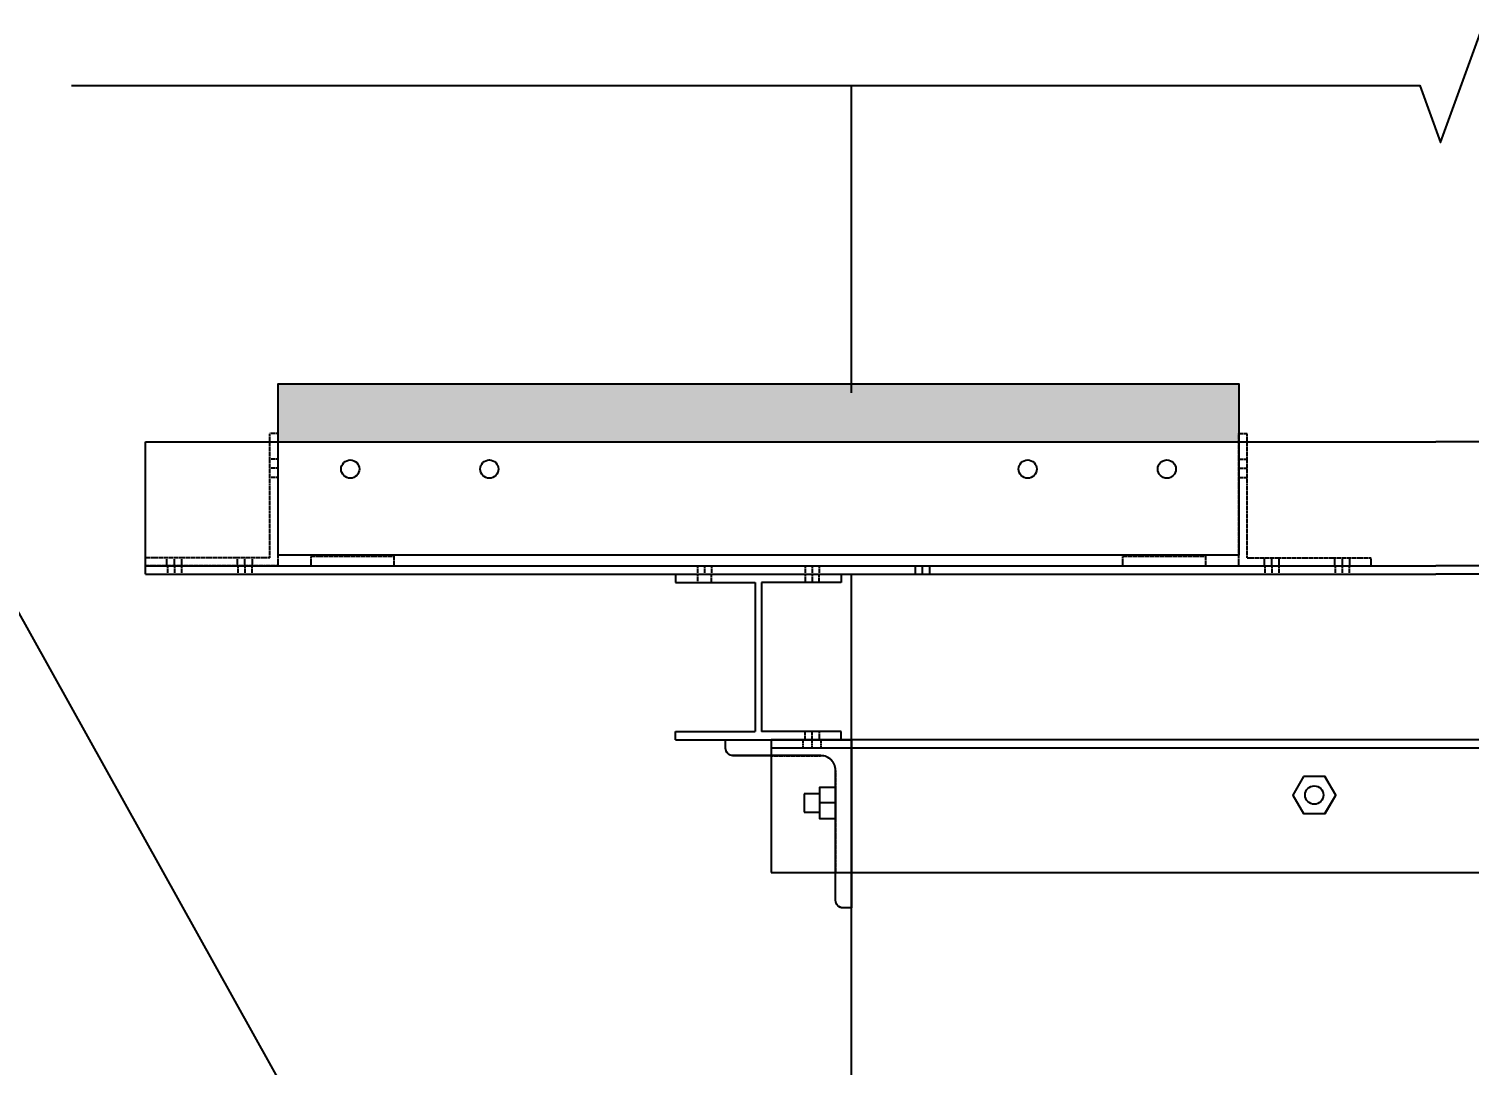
# Model space of a CAD drawing. Header units: millimetres. Extents: x -79526 to 153901, y -45620 to 21119.
# Drawn here: x 69932 to 71671, y -43073 to -41821 of the extents above; entities that cross this region are included whole.
import ezdxf
from ezdxf import colors
from ezdxf.entities.mleader import LeaderData, LeaderLine
from ezdxf.math import Vec2, Vec3

# ---------------------------------------------------------------- set-up
doc = ezdxf.new("R2010")
doc.units = ezdxf.units.MM
doc.header["$MEASUREMENT"] = 0
doc.linetypes.add('ACAD_ISO02W100', pattern=[15, 12, -3])
for name, color, linetype in [('notation', 6, 'Continuous'), ('Note', 7, 'Continuous'), ('Plot', 254, 'Continuous'), ('SolidLine', 7, 'Continuous')]:
    doc.layers.add(name, color=color, linetype=linetype)
doc.styles.get("Standard").update_dxf_attribs({"font": 'arial.ttf'})

# ---------------------------------------------------------------- blocks, each defined once
blk = doc.blocks.new('*U163')
at = {"true_color": 0xadddf7}
h = blk.add_hatch(color=141, dxfattribs=at)
h.dxf.hatch_style = 1
h.paths.add_polyline_path([(-1403.4, 739.8), (-1403.4, 669.8), (-243.4, 669.8), (-243.4, 739.8)])
at = {"linetype": 'ACAD_ISO02W100', "ltscale": 0.2}
for p, q in [((-808, 290.7), (-748.3, 290.7)), ((-730.3, 272.7), (-730.3, 149.8))]:
    blk.add_line(p, q, dxfattribs=at)
at = {"layer": 'Note', "ltscale": 0.2}
blk.add_lwpolyline([(-165.3, 265.6), (-178.3, 243.2), (-165.3, 220.8), (-139.5, 220.8), (-126.5, 243.2), (-139.5, 265.6)], close=True, dxfattribs=at)
at = {"layer": 'Plot', "lineweight": -2, "ltscale": 0.2}
for p, q in [((-711.2, 739.8), (-711.2, 1099.8)), ((-711.2, -1099.8), (-711.2, 509.8))]:
    blk.add_line(p, q, dxfattribs=at)
at = {"layer": 'Plot', "linetype": 'ACAD_ISO02W100', "ltscale": 0.2}
for p, q in [((-1413.4, 529.8), (-1413.4, 679.8)), ((-1403.4, 679.8), (-1413.4, 679.8)), ((-1403.4, 519.8), (-1403.4, 679.8)), ((-243.6, 519.8), (-243.6, 679.8)), ((-243.6, 679.8), (-233.6, 679.8)), ((-233.6, 529.8), (-233.6, 679.8)), ((-1403.4, 648.8), (-1413.4, 648.8)), ((-243.6, 648.8), (-233.6, 648.8)), ((-1403.4, 637.8), (-1413.4, 637.8)), ((-1403.4, 626.8), (-1413.4, 626.8)), ((-243.6, 637.8), (-233.6, 637.8)), ((-243.6, 626.8), (-233.6, 626.8)), ((-1413.4, 529.8), (-1563.4, 529.8)), ((-1563.4, 519.8), (-1563.4, 529.8)), ((-1537.6, 519.8), (-1537.6, 529.8)), ((-1528.6, 519.8), (-1528.6, 529.8)), ((-1519.6, 519.8), (-1519.6, 529.8)), ((-1452.4, 519.8), (-1452.4, 529.8)), ((-1443.4, 519.8), (-1443.4, 529.8)), ((-1434.4, 519.8), (-1434.4, 529.8)), ((-1363.6, 519.8), (-1363.6, 531.8)), ((-1363.6, 531.8), (-1263.6, 531.8)), ((-1263.6, 531.8), (-1263.6, 519.8)), ((-383.6, 519.8), (-383.6, 531.8)), ((-383.6, 531.8), (-283.6, 531.8)), ((-283.6, 531.8), (-283.6, 519.8)), ((-233.6, 529.8), (-83.6, 529.8)), ((-212.6, 519.8), (-212.6, 529.8)), ((-203.6, 519.8), (-203.6, 529.8)), ((-194.6, 519.8), (-194.6, 529.8)), ((-127.4, 519.8), (-127.4, 529.8)), ((-118.4, 519.8), (-118.4, 529.8)), ((-109.4, 519.8), (-109.4, 529.8)), ((-83.6, 519.8), (-83.6, 529.8)), ((-1403.4, 519.8), (-1563.4, 519.8)), ((-1537.1, 519.8), (-1537.1, 509.8)), ((-1528.6, 519.8), (-1528.6, 509.8)), ((-1520.1, 519.8), (-1520.1, 509.8)), ((-1452.1, 519.8), (-1452.1, 509.8)), ((-1443.6, 519.8), (-1443.6, 509.8)), ((-1435.1, 519.8), (-1435.1, 509.8)), ((-897.1, 519.8), (-897.1, 509.8)), ((-897.1, 509.8), (-897.1, 499.8)), ((-888.6, 519.8), (-888.6, 509.8)), ((-880.1, 519.8), (-880.1, 509.8)), ((-880.1, 499.8), (-880.1, 509.8)), ((-767.1, 519.8), (-767.1, 509.8)), ((-767.1, 509.8), (-767.1, 499.8)), ((-767.1, 509.8), (-767.1, 499.8)), ((-758.6, 519.8), (-758.6, 509.8)), ((-758.6, 509.8), (-758.6, 499.8)), ((-750.1, 519.8), (-750.1, 509.8)), ((-750.1, 499.8), (-750.1, 509.8)), ((-243.6, 519.8), (-83.6, 519.8)), ((-212.1, 519.8), (-212.1, 509.8)), ((-203.6, 519.8), (-203.6, 509.8)), ((-195.1, 519.8), (-195.1, 509.8)), ((-127.1, 519.8), (-127.1, 509.8)), ((-118.6, 519.8), (-118.6, 509.8)), ((-110.1, 519.8), (-110.1, 509.8)), ((-758.6, 499.8), (-767.1, 499.8)), ((-767.1, 309.8), (-767.1, 319.8)), ((-758.6, 319.8), (-767.1, 319.8)), ((-767.1, 309.8), (-767.1, 319.8)), ((-758.6, 309.8), (-758.6, 319.8)), ((-750.1, 319.8), (-750.1, 309.8)), ((-764.2, 309.8), (-772.7, 309.8)), ((-769.6, 299.8), (-769.6, 309.8)), ((-758.6, 299.8), (-758.6, 309.8)), ((-747.6, 299.8), (-747.6, 309.8))]:
    blk.add_line(p, q, dxfattribs=at)
at = {"layer": 'Plot', "ltscale": 0.2}
for p, q in [((-1563.6, 669.8), (-5.6, 669.8)), ((-1563.6, 509.8), (-1563.6, 669.8)), ((1552.4, 669.8), (-5.6, 669.8)), ((1563.6, 669.8), (5.6, 669.8)), ((-1563.6, 519.8), (-1563.6, 624.8)), ((-1563.6, 509.8), (-1563.6, 614.8)), ((-1563.6, 519.8), (-5.6, 519.8)), ((-1563.6, 509.8), (-5.6, 509.8)), ((-923.6, 509.8), (-723.6, 509.8)), ((-923.6, 509.8), (-923.6, 499.8)), ((-723.6, 509.8), (-723.6, 499.8)), ((-634.1, 519.8), (-634.1, 509.8)), ((-625.6, 519.8), (-625.6, 509.8)), ((-617.1, 519.8), (-617.1, 509.8)), ((1552.4, 519.8), (-5.6, 519.8)), ((1552.4, 509.8), (-5.6, 509.8)), ((1563.6, 519.8), (5.6, 519.8)), ((1563.6, 509.8), (5.6, 509.8)), ((-923.6, 499.8), (-827.6, 499.8)), ((-827.6, 499.8), (-827.6, 319.8)), ((-723.6, 499.8), (-819.6, 499.8)), ((-819.6, 499.8), (-819.6, 319.8)), ((-923.6, 309.8), (-923.6, 319.8)), ((-923.6, 319.8), (-827.6, 319.8)), ((-723.6, 319.8), (-819.6, 319.8)), ((-775.6, 319.8), (-784.1, 319.8)), ((-723.6, 309.8), (-723.6, 319.8)), ((-923.6, 309.8), (-723.6, 309.8)), ((808, 309.8), (-808, 309.8)), ((-808, 309.8), (-808, 149.8)), ((808, 299.8), (-808, 299.8)), ((711.2, 309.8), (-711.2, 309.8)), ((-808, 149.8), (808, 149.8))]:
    blk.add_line(p, q, dxfattribs=at)
blk.add_lwpolyline([(-243.4, 532.8), (-1403.4, 532.8), (-1403.4, 739.8), (-243.4, 739.8)], close=True, dxfattribs=at)
for points in [[(-808, 290.7), (-854.2, 290.7, -0.414214), (-863.2, 299.7), (-863.2, 309.8), (-711.2, 309.8), (-711.2, 106.8)], [(-711.2, 106.8), (-721.3, 106.8, -0.414214), (-730.3, 115.8), (-730.3, 149.8, 0.414214)]]:
    blk.add_lwpolyline(points, format="xyb", dxfattribs=at)
at = {"layer": 'Plot', "linetype": 'ACAD_ISO02W100', "ltscale": 0.2}
blk.add_lwpolyline([(-730.3, 272.7, 0.414214), (-748.3, 290.7)], format="xyb", dxfattribs=at)
at = {"layer": 'Plot', "ltscale": 0.2}
for centre, radius in [((-1316.3, 636.8), 11), ((-1148.4, 636.8), 11), ((-1148.3, 636.8), 11), ((-498.4, 636.8), 11), ((-330.4, 636.8), 11), ((-152.4, 243.2), 11.1)]:
    blk.add_circle(centre, radius, dxfattribs=at)
at = {"layer": 'SolidLine', "linetype": 'ACAD_ISO02W100', "ltscale": 0.2}
for p, q in [((-749.2, 244.8), (-768.2, 244.8)), ((-768.2, 244.8), (-768.2, 222.5)), ((-730.3, 233.6), (-749.3, 233.6)), ((-768.2, 222.5), (-749.2, 222.5))]:
    blk.add_line(p, q, dxfattribs=at)
blk.add_lwpolyline([(-730.3, 214.6), (-749.3, 214.6), (-749.3, 252.7), (-730.3, 252.7)], close=True, dxfattribs=at)
blk = doc.blocks.new('*U162')
at = {"color": 0, "linetype": 'ByBlock', "lineweight": -2, "transparency": 16777216}
blk.add_blockref('*U163', (0, 0), dxfattribs=at)

msp = doc.modelspace()

# ---------------------------------------------------------------- linework, layer by layer
at = {"layer": 'Note'}
msp.add_lwpolyline([(71471.5, -42723.9), (71458.6, -42746.3), (71471.5, -42768.7), (71497.4, -42768.7), (71510.3, -42746.3), (71497.4, -42723.9)], close=True, dxfattribs=at)
at = {"layer": 'Plot', "lineweight": -2}
for p, q in [((70925.6, -42260.5), (70925.6, -41908.1)), ((70925.6, -44089.3), (70925.6, -42679.6))]:
    msp.add_line(p, q, dxfattribs=at)
at = {"layer": 'Plot', "color": 7}
msp.add_lwpolyline([(69983.8, -41889.6), (71611.8, -41889.6), (71636.8, -41958.3), (71686.8, -41820.9), (71711.8, -41889.6), (73369.5, -41889.6)], dxfattribs=at)
at = {"layer": 'Plot'}
msp.add_lwpolyline([(70925.6, -42882.6), (70915.5, -42882.6, -0.414214), (70906.5, -42873.6), (70906.5, -42716.7, 0.414214), (70888.5, -42698.7), (70782.6, -42698.7, -0.414214), (70773.6, -42689.7), (70773.6, -42679.6), (70925.6, -42679.6)], format="xyb", close=True, dxfattribs=at)
at = {"layer": 'Plot', "ltscale": 0.1}
msp.add_circle((71484.4, -42746.3), 11.1, dxfattribs=at)
at = {"layer": 'SolidLine'}
for p, q in [((70887.6, -42744.7), (70868.6, -42744.7)), ((70868.6, -42744.7), (70868.6, -42766.9)), ((70868.6, -42766.9), (70887.6, -42766.9))]:
    msp.add_line(p, q, dxfattribs=at)
at = {"layer": 'SolidLine', "ltscale": 0.1}
msp.add_line((70906.5, -42755.8), (70887.5, -42755.8), dxfattribs=at)
msp.add_lwpolyline([(70906.5, -42774.9), (70887.5, -42774.9), (70887.5, -42736.8), (70906.5, -42736.8)], close=True, dxfattribs=at)

# ---------------------------------------------------------------- block references
msp.add_blockref('*U162', (71636.8, -42989.5))

# ---------------------------------------------------------------- leaders
at = {"layer": 'notation'}
ml = msp.add_multileader_mtext('Standard', dxfattribs=at)
ml.set_content('{\\L\\OD-B-E2-damp-SW\\H0.8x;\\l\\o\\PSensor: SP_1_200\\PRange:+100,-100}', color=256)
ml.set_leader_properties()
ml.build(insert=Vec2(0, 0))
ml.multileader.update_dxf_attribs({"dogleg_length": 0.36, "arrow_head_size": 0.36})
ctx = ml.context
ctx.base_point, ctx.char_height, ctx.arrow_head_size, ctx.landing_gap_size, ctx.plane_origin = Vec3(68625.4, -42335.3), 100, 0.36, 0.18, Vec3(69132, -44056.9)
notes = []
notes.append((ctx, [(1, (1, 1, 0), (69813.9, -42335.3), (-1, 0), 75, [(0, [(70763.2, -44038.3)], 0, [])])]))
ctx.mtext.insert, ctx.mtext.width, ctx.mtext.defined_height, ctx.mtext.flow_direction = Vec3(68625.5, -42273.6), 943.936, 543.1, 5
for ctx, leaders in notes:
    for number, flags, end, landing, length, lines in leaders:
        leader = LeaderData()
        leader.index, (leader.has_last_leader_line, leader.has_dogleg_vector, leader.attachment_direction) = number, flags
        leader.last_leader_point, leader.dogleg_vector, leader.dogleg_length = Vec3(end), Vec3(landing), length
        for number, points, colour, breaks in lines:
            line = LeaderLine()
            line.index, line.vertices, line.color, line.breaks = number, Vec3.list(points), colors.encode_raw_color(colour), breaks
            leader.lines.append(line)
        ctx.leaders.append(leader)

doc.saveas('drawing.dxf')
